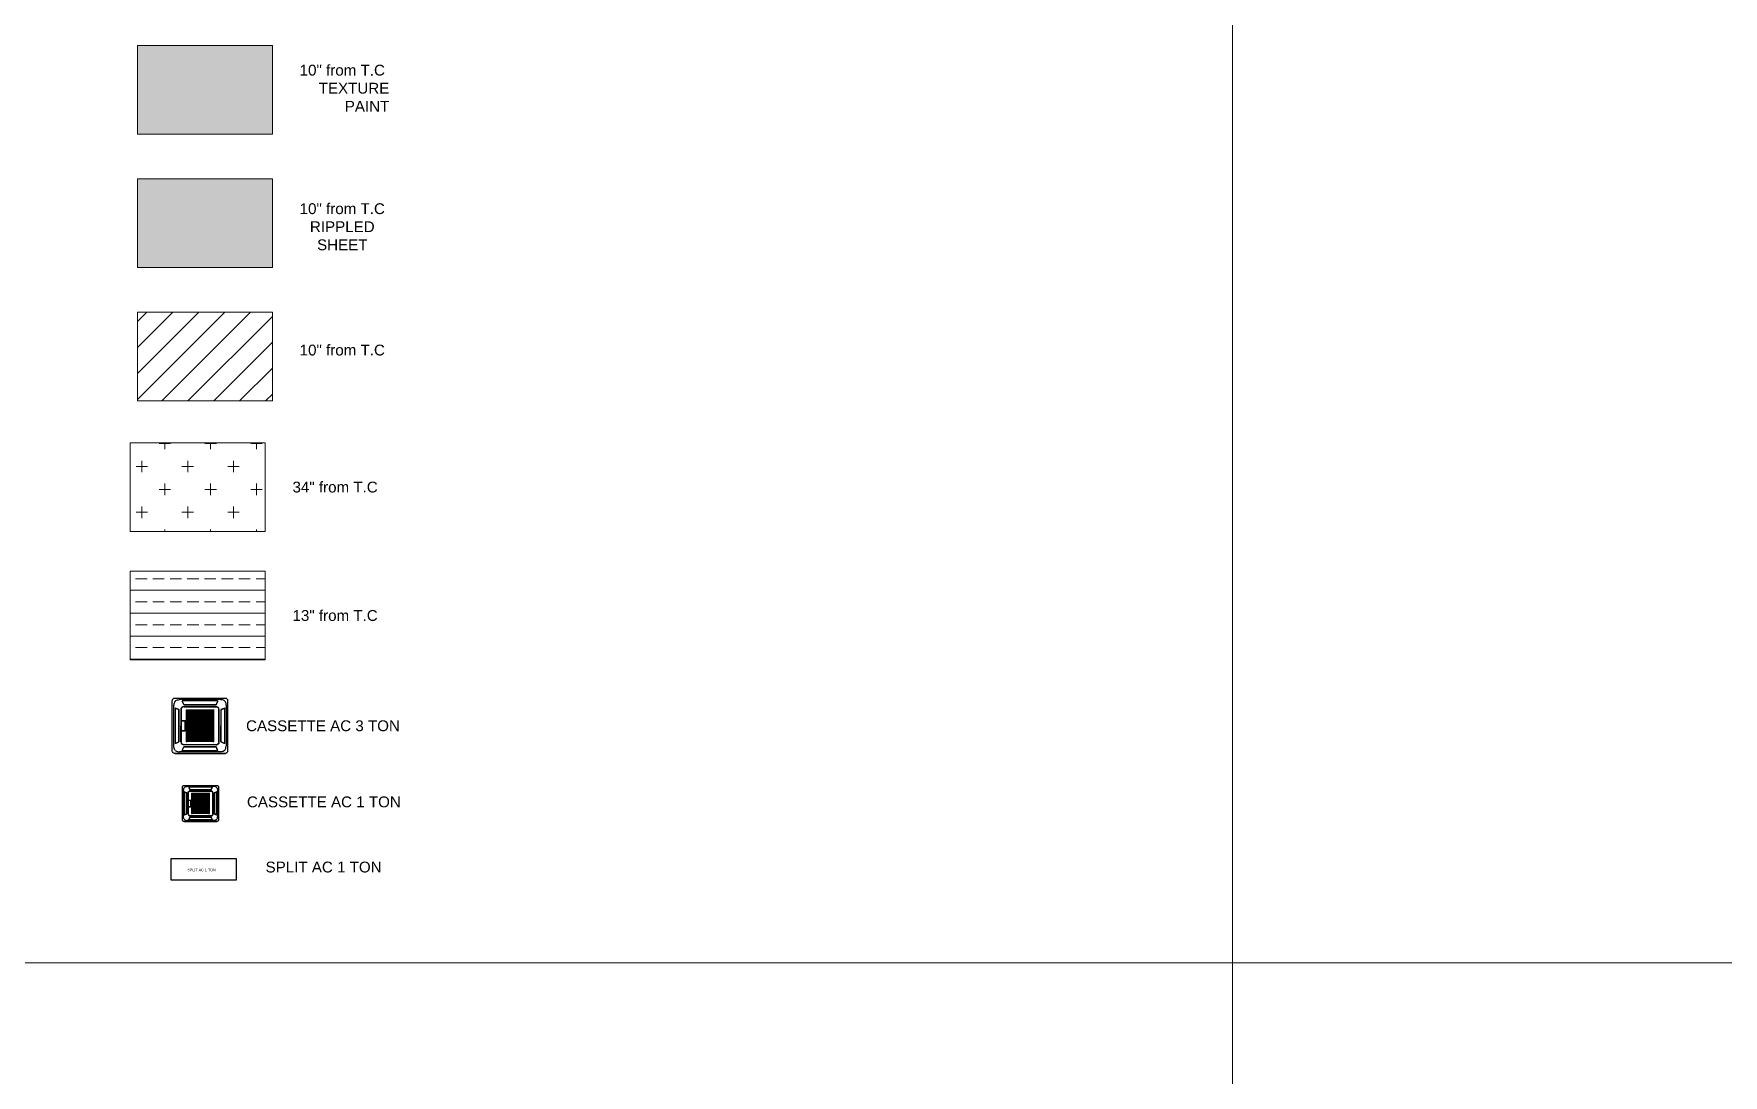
# Model space of a CAD drawing. Header units: millimetres. Extents: x 1464389 to 1998638, y -29162 to 256806.
# Drawn here: x 1734424 to 1757817, y 190728 to 205150 of the extents above; entities that cross this region are included whole.
import ezdxf

# ---------------------------------------------------------------- set-up
doc = ezdxf.new("R2010")
doc.units = ezdxf.units.MM
doc.header["$LTSCALE"] = 15
doc.layers.get('0').update_dxf_attribs({"lineweight": 5})
doc.layers.add('Hatch', color=252, linetype='Continuous', lineweight=15)
doc.layers.add('S-pchat-9', color=9, linetype='Continuous')
doc.layers.add('Text', color=250, linetype='Continuous')
doc.styles.add('ARIAL', font='arial.ttf')

# ---------------------------------------------------------------- blocks, each defined once
blk = doc.blocks.new('cassette acplan')
at = {"layer": 'S-pchat-9', "ltscale": 0.25}
for p, q in [((-306, -1090), (-305, -1082)), ((-306, -1782), (-306, -1090)), ((-305, -1082), (-303, -1074)), ((-303, -1074), (-300, -1068)), ((-300, -1068), (-296, -1063)), ((-296, -1063), (-291, -1059)), ((-291, -1059), (-285, -1056)), ((-285, -1056), (-277, -1054)), ((-283, -1137), (-284, -1152)), ((-284, -1720), (-284, -1152)), ((-281, -1124), (-283, -1137)), ((-277, -1113), (-281, -1124)), ((-277, -1054), (-268, -1053)), ((-271, -1103), (-277, -1113)), ((-264, -1094), (-271, -1103)), ((-268, -1053), (423, -1054)), ((-264, -1094), (-256, -1087)), ((-256, -1087), (-246, -1082)), ((-246, -1082), (-235, -1078)), ((-235, -1078), (-222, -1076)), ((-222, -1076), (-207, -1075)), ((362, -1076), (-207, -1075)), ((-169, -1091), (-168, -1094)), ((-168, -1095), (-169, -1094)), ((-169, -1094), (-169, -1094)), ((-168, -1094), (-169, -1094)), ((-166, -1093), (-168, -1093)), ((-168, -1093), (-168, -1093)), ((-168, -1093), (-168, -1094)), ((-163, -1106), (-168, -1095)), ((321, -1093), (-166, -1093)), ((-163, -1106), (-147, -1144)), ((-146, -1142), (-163, -1106)), ((-147, -1144), (-147, -1144)), ((-147, -1144), (-146, -1145)), ((-147, -1144), (-147, -1144)), ((-145, -1143), (-146, -1142)), ((-146, -1145), (-145, -1145)), ((-146, -1145), (-145, -1145)), ((-144, -1144), (-145, -1143)), ((-145, -1145), (-144, -1145)), ((-143, -1145), (-144, -1144)), ((-144, -1145), (299, -1146)), ((-142, -1145), (-143, -1145)), ((296, -1145), (-142, -1145)), ((298, -1145), (296, -1145)), ((299, -1145), (298, -1145)), ((300, -1144), (299, -1145)), ((299, -1146), (300, -1146)), ((318, -1106), (300, -1143)), ((300, -1143), (300, -1144)), ((300, -1146), (300, -1145)), ((300, -1145), (301, -1145)), ((300, -1146), (300, -1146)), ((301, -1144), (318, -1106)), ((301, -1145), (301, -1144)), ((301, -1144), (301, -1145)), ((323, -1096), (318, -1106)), ((322, -1093), (321, -1093)), ((323, -1094), (322, -1093)), ((323, -1094), (324, -1092)), ((323, -1094), (323, -1095)), ((323, -1094), (323, -1094)), ((323, -1094), (323, -1094)), ((323, -1095), (323, -1096)), ((376, -1077), (362, -1076)), ((389, -1079), (376, -1077)), ((401, -1083), (389, -1079)), ((411, -1088), (401, -1083)), ((419, -1095), (411, -1088)), ((419, -1095), (426, -1103)), ((423, -1054), (432, -1054)), ((426, -1103), (431, -1113)), ((431, -1113), (435, -1125)), ((432, -1054), (439, -1056)), ((435, -1125), (437, -1138)), ((437, -1138), (438, -1152)), ((438, -1152), (438, -1721)), ((439, -1056), (446, -1059)), ((446, -1059), (451, -1063)), ((451, -1063), (455, -1068)), ((455, -1068), (458, -1075)), ((458, -1075), (459, -1082)), ((459, -1082), (460, -1091)), ((460, -1091), (459, -1782)), ((-265, -1190), (-268, -1189)), ((-266, -1192), (-267, -1680)), ((-266, -1190), (-266, -1191)), ((-265, -1190), (-266, -1190)), ((-266, -1191), (-266, -1192)), ((-265, -1190), (-265, -1190)), ((-265, -1190), (-264, -1191)), ((-265, -1190), (-265, -1190)), ((-264, -1191), (-253, -1196)), ((-215, -1212), (-253, -1196)), ((-253, -1196), (-217, -1213)), ((-217, -1213), (-216, -1214)), ((-216, -1214), (-215, -1215)), ((-215, -1212), (-215, -1212)), ((-214, -1213), (-215, -1212)), ((-215, -1212), (-215, -1212)), ((-215, -1215), (-214, -1216)), ((-214, -1217), (-215, -1655)), ((-214, -1214), (-214, -1213)), ((-214, -1214), (-214, -1213)), ((-214, -1215), (-214, -1214)), ((-214, -1658), (-214, -1215)), ((-214, -1216), (-214, -1217)), ((-186, -1661), (-185, -1211)), ((-185, -1204), (-184, -1198)), ((-185, -1211), (-185, -1204)), ((-184, -1198), (-182, -1192)), ((-183, -1206), (-184, -1213)), ((-184, -1213), (-184, -1366)), ((-184, -1366), (-184, -1369)), ((-184, -1366), (-126, -1366)), ((-184, -1369), (-184, -1504)), ((-184, -1369), (-128, -1369)), ((-182, -1199), (-183, -1206)), ((-182, -1192), (-179, -1187)), ((-180, -1194), (-182, -1199)), ((-177, -1189), (-180, -1194)), ((-179, -1187), (-176, -1183)), ((-174, -1185), (-177, -1189)), ((-172, -1180), (-176, -1183)), ((-170, -1182), (-174, -1185)), ((-167, -1177), (-172, -1180)), ((-165, -1179), (-170, -1182)), ((-161, -1175), (-167, -1177)), ((-159, -1177), (-165, -1179)), ((-155, -1174), (-161, -1175)), ((-153, -1176), (-159, -1177)), ((-148, -1174), (-155, -1174)), ((-146, -1176), (-153, -1176)), ((-148, -1174), (302, -1174)), ((300, -1176), (-146, -1176)), ((-126, -1371), (-128, -1369)), ((-126, -1366), (-123, -1369)), ((-126, -1501), (-126, -1371)), ((-123, -1369), (-123, -1504)), ((-110, -1210), (-110, -1219)), ((-110, -1219), (-103, -1219)), ((-110, -1343), (-110, -1219)), ((-103, -1343), (-110, -1343)), ((-110, -1352), (-110, -1343)), ((-110, -1352), (-103, -1352)), ((-110, -1521), (-110, -1352)), ((-103, -1219), (-103, -1213)), ((-103, -1219), (-103, -1343)), ((-103, -1343), (-103, -1352)), ((-103, -1352), (-103, -1521)), ((-99, -1219), (-99, -1213)), ((-99, -1219), (-93, -1219)), ((-99, -1343), (-99, -1219)), ((-93, -1343), (-99, -1343)), ((-99, -1352), (-99, -1343)), ((-99, -1352), (-93, -1352)), ((-99, -1521), (-99, -1352)), ((-93, -1219), (-93, -1213)), ((-93, -1219), (-93, -1343)), ((-93, -1343), (-93, -1352)), ((-93, -1352), (-93, -1521)), ((-89, -1219), (-89, -1213)), ((-89, -1219), (-83, -1219)), ((-89, -1343), (-89, -1219)), ((-83, -1343), (-89, -1343)), ((-89, -1352), (-89, -1343)), ((-89, -1352), (-83, -1352)), ((-89, -1521), (-89, -1352)), ((-83, -1219), (-83, -1213)), ((-83, -1219), (-83, -1343)), ((-83, -1343), (-83, -1352)), ((-83, -1352), (-83, -1521)), ((-79, -1343), (-78, -1219)), ((-73, -1343), (-79, -1343)), ((-79, -1352), (-79, -1343)), ((-79, -1352), (-73, -1352)), ((-79, -1521), (-79, -1352)), ((-78, -1219), (-78, -1213)), ((-78, -1219), (-72, -1219)), ((-72, -1219), (-73, -1343)), ((-73, -1343), (-73, -1352)), ((-73, -1352), (-73, -1521)), ((-72, -1219), (-72, -1213)), ((-69, -1521), (-68, -1352)), ((-68, -1219), (-68, -1213)), ((-68, -1219), (-62, -1219)), ((-68, -1343), (-68, -1219)), ((-62, -1343), (-68, -1343)), ((-68, -1352), (-68, -1343)), ((-68, -1352), (-62, -1352)), ((-62, -1219), (-62, -1213)), ((-62, -1219), (-62, -1343)), ((-62, -1343), (-62, -1352)), ((-62, -1352), (-62, -1521)), ((-58, -1219), (-58, -1213)), ((-58, -1219), (-52, -1219)), ((-58, -1343), (-58, -1219)), ((-52, -1343), (-58, -1343)), ((-58, -1352), (-58, -1343)), ((-58, -1352), (-52, -1352)), ((-58, -1521), (-58, -1352)), ((-52, -1219), (-52, -1213)), ((-52, -1219), (-52, -1343)), ((-52, -1343), (-52, -1352)), ((-52, -1352), (-52, -1521)), ((-48, -1219), (-48, -1213)), ((-48, -1219), (-42, -1219)), ((-48, -1343), (-48, -1219)), ((-42, -1343), (-48, -1343)), ((-48, -1352), (-48, -1343)), ((-48, -1352), (-42, -1352)), ((-48, -1521), (-48, -1352)), ((-42, -1219), (-42, -1213)), ((-42, -1219), (-42, -1343)), ((-42, -1343), (-42, -1352)), ((-42, -1352), (-42, -1521)), ((-38, -1219), (-38, -1213)), ((-38, -1219), (-32, -1219)), ((-38, -1343), (-38, -1219)), ((-32, -1343), (-38, -1343)), ((-38, -1352), (-38, -1343)), ((-38, -1352), (-32, -1352)), ((-38, -1521), (-38, -1352)), ((-32, -1219), (-32, -1213)), ((-32, -1219), (-32, -1343)), ((-32, -1343), (-32, -1352)), ((-32, -1352), (-32, -1521)), ((-28, -1219), (-28, -1213)), ((-28, -1219), (-22, -1219)), ((-28, -1343), (-28, -1219)), ((-22, -1343), (-28, -1343)), ((-28, -1352), (-28, -1343)), ((-28, -1352), (-22, -1352)), ((-28, -1521), (-28, -1352)), ((-22, -1219), (-22, -1213)), ((-22, -1219), (-22, -1343)), ((-22, -1343), (-22, -1352)), ((-22, -1352), (-22, -1521)), ((-18, -1343), (-17, -1219)), ((-11, -1343), (-18, -1343)), ((-18, -1352), (-18, -1343)), ((-18, -1352), (-11, -1352)), ((-18, -1521), (-18, -1352)), ((-17, -1219), (-17, -1213)), ((-17, -1219), (-11, -1219)), ((-11, -1352), (-12, -1521)), ((-11, -1219), (-11, -1213)), ((-11, -1219), (-11, -1343)), ((-11, -1343), (-11, -1352)), ((-7, -1219), (-7, -1213)), ((-7, -1219), (-1, -1219)), ((-7, -1343), (-7, -1219)), ((-1, -1343), (-7, -1343)), ((-7, -1352), (-7, -1343)), ((-7, -1352), (-1, -1352)), ((-7, -1521), (-7, -1352)), ((-1, -1219), (-1, -1213)), ((-1, -1219), (-1, -1343)), ((-1, -1343), (-1, -1352)), ((-1, -1352), (-1, -1521)), ((3, -1219), (3, -1213)), ((3, -1219), (9, -1219)), ((3, -1343), (3, -1219)), ((9, -1343), (3, -1343)), ((3, -1352), (3, -1343)), ((3, -1352), (9, -1352)), ((3, -1521), (3, -1352)), ((9, -1219), (9, -1213)), ((9, -1219), (9, -1343)), ((9, -1343), (9, -1352)), ((9, -1352), (9, -1521)), ((13, -1219), (13, -1213)), ((13, -1219), (19, -1219)), ((13, -1343), (13, -1219)), ((19, -1343), (13, -1343)), ((13, -1352), (13, -1343)), ((13, -1352), (19, -1352)), ((13, -1521), (13, -1352)), ((19, -1219), (19, -1213)), ((19, -1219), (19, -1343)), ((19, -1343), (19, -1352)), ((19, -1352), (19, -1521)), ((23, -1219), (23, -1213)), ((23, -1219), (29, -1219)), ((23, -1343), (23, -1219)), ((29, -1343), (23, -1343)), ((23, -1352), (23, -1343)), ((23, -1352), (29, -1352)), ((23, -1521), (23, -1352)), ((29, -1219), (29, -1213)), ((29, -1219), (29, -1343)), ((29, -1343), (29, -1352)), ((29, -1352), (29, -1521)), ((33, -1219), (33, -1213)), ((33, -1219), (39, -1219)), ((33, -1343), (33, -1219)), ((39, -1343), (33, -1343)), ((33, -1352), (33, -1343)), ((33, -1352), (39, -1352)), ((33, -1521), (33, -1352)), ((39, -1219), (39, -1213)), ((39, -1219), (39, -1343)), ((39, -1343), (39, -1352)), ((39, -1352), (39, -1521)), ((43, -1521), (44, -1352)), ((44, -1219), (44, -1213)), ((44, -1219), (50, -1219)), ((44, -1343), (44, -1219)), ((50, -1343), (44, -1343)), ((44, -1352), (44, -1343)), ((44, -1352), (50, -1352)), ((50, -1352), (49, -1521)), ((50, -1219), (50, -1213)), ((50, -1219), (50, -1343)), ((50, -1343), (50, -1352)), ((54, -1219), (54, -1213)), ((54, -1219), (60, -1219)), ((54, -1343), (54, -1219)), ((60, -1343), (54, -1343)), ((54, -1352), (54, -1343)), ((54, -1352), (60, -1352)), ((54, -1521), (54, -1352)), ((60, -1219), (60, -1213)), ((60, -1219), (60, -1343)), ((60, -1343), (60, -1352)), ((60, -1352), (60, -1521)), ((64, -1219), (64, -1213)), ((64, -1219), (70, -1219)), ((64, -1343), (64, -1219)), ((70, -1343), (64, -1343)), ((64, -1352), (64, -1343)), ((64, -1352), (70, -1352)), ((64, -1521), (64, -1352)), ((70, -1219), (70, -1213)), ((70, -1219), (70, -1343)), ((70, -1343), (70, -1352)), ((70, -1352), (70, -1521)), ((74, -1219), (74, -1213)), ((74, -1219), (80, -1219)), ((74, -1343), (74, -1219)), ((80, -1343), (74, -1343)), ((74, -1352), (74, -1343)), ((74, -1352), (80, -1352)), ((74, -1521), (74, -1352)), ((80, -1219), (80, -1213)), ((80, -1219), (80, -1343)), ((80, -1343), (80, -1352)), ((80, -1352), (80, -1521)), ((84, -1219), (84, -1213)), ((84, -1219), (90, -1219)), ((84, -1343), (84, -1219)), ((90, -1343), (84, -1343)), ((84, -1352), (84, -1343)), ((84, -1352), (90, -1352)), ((84, -1521), (84, -1352)), ((90, -1219), (90, -1213)), ((90, -1219), (90, -1343)), ((90, -1343), (90, -1352)), ((90, -1352), (90, -1521)), ((94, -1343), (95, -1219)), ((100, -1343), (94, -1343)), ((94, -1352), (94, -1343)), ((94, -1352), (100, -1352)), ((94, -1521), (94, -1352)), ((95, -1219), (95, -1213)), ((95, -1219), (101, -1219)), ((101, -1219), (100, -1343)), ((100, -1343), (100, -1352)), ((100, -1352), (100, -1521)), ((101, -1219), (101, -1213)), ((104, -1521), (105, -1352)), ((105, -1219), (105, -1213)), ((105, -1219), (111, -1219)), ((105, -1343), (105, -1219)), ((111, -1343), (105, -1343)), ((105, -1352), (105, -1343)), ((105, -1352), (111, -1352)), ((111, -1352), (110, -1521)), ((111, -1219), (111, -1213)), ((111, -1219), (111, -1343)), ((111, -1343), (111, -1352)), ((115, -1219), (115, -1213)), ((115, -1219), (121, -1219)), ((115, -1343), (115, -1219)), ((121, -1343), (115, -1343)), ((115, -1352), (115, -1343)), ((115, -1352), (121, -1352)), ((115, -1521), (115, -1352)), ((121, -1219), (121, -1213)), ((121, -1219), (121, -1343)), ((121, -1343), (121, -1352)), ((121, -1352), (121, -1521)), ((125, -1219), (125, -1213)), ((125, -1219), (131, -1219)), ((125, -1343), (125, -1219)), ((131, -1343), (125, -1343)), ((125, -1352), (125, -1343)), ((125, -1352), (131, -1352)), ((125, -1521), (125, -1352)), ((131, -1219), (131, -1213)), ((131, -1219), (131, -1343)), ((131, -1343), (131, -1352)), ((131, -1352), (131, -1521)), ((135, -1219), (135, -1213)), ((135, -1219), (141, -1219)), ((135, -1343), (135, -1219)), ((141, -1343), (135, -1343)), ((135, -1352), (135, -1343)), ((135, -1352), (141, -1352)), ((135, -1521), (135, -1352)), ((141, -1219), (141, -1213)), ((141, -1219), (141, -1343)), ((141, -1343), (141, -1352)), ((141, -1352), (141, -1521)), ((145, -1219), (145, -1213)), ((145, -1219), (151, -1219)), ((145, -1343), (145, -1219)), ((151, -1343), (145, -1343)), ((145, -1352), (145, -1343)), ((145, -1352), (151, -1352)), ((145, -1521), (145, -1352)), ((151, -1219), (151, -1213)), ((151, -1219), (151, -1343)), ((151, -1343), (151, -1352)), ((151, -1352), (151, -1521)), ((155, -1343), (156, -1219)), ((161, -1343), (155, -1343)), ((155, -1352), (155, -1343)), ((155, -1352), (161, -1352)), ((155, -1521), (155, -1352)), ((156, -1219), (156, -1213)), ((156, -1219), (162, -1219)), ((162, -1219), (161, -1343)), ((161, -1343), (161, -1352)), ((161, -1352), (161, -1521)), ((162, -1219), (162, -1213)), ((165, -1521), (166, -1352)), ((166, -1219), (166, -1213)), ((166, -1219), (172, -1219)), ((166, -1343), (166, -1219)), ((172, -1343), (166, -1343)), ((166, -1352), (166, -1343)), ((166, -1352), (172, -1352)), ((172, -1352), (171, -1521)), ((172, -1219), (172, -1213)), ((172, -1219), (172, -1343)), ((172, -1343), (172, -1352)), ((176, -1219), (176, -1213)), ((176, -1219), (182, -1219)), ((176, -1343), (176, -1219)), ((182, -1343), (176, -1343)), ((176, -1352), (176, -1343)), ((176, -1352), (182, -1352)), ((176, -1521), (176, -1352)), ((182, -1219), (182, -1213)), ((182, -1219), (182, -1343)), ((182, -1343), (182, -1352)), ((182, -1352), (182, -1521)), ((186, -1219), (186, -1213)), ((186, -1219), (192, -1219)), ((186, -1343), (186, -1219)), ((192, -1343), (186, -1343)), ((186, -1352), (186, -1343)), ((186, -1352), (192, -1352)), ((186, -1521), (186, -1352)), ((192, -1213), (192, -1219)), ((192, -1219), (192, -1343)), ((192, -1343), (192, -1352)), ((192, -1352), (192, -1521)), ((196, -1219), (196, -1213)), ((196, -1219), (202, -1219)), ((196, -1343), (196, -1219)), ((202, -1343), (196, -1343)), ((196, -1352), (196, -1343)), ((196, -1352), (202, -1352)), ((196, -1521), (196, -1352)), ((202, -1213), (202, -1219)), ((202, -1219), (202, -1343)), ((202, -1343), (202, -1352)), ((202, -1352), (202, -1521)), ((206, -1219), (206, -1213)), ((206, -1219), (212, -1219)), ((206, -1343), (206, -1219)), ((212, -1343), (206, -1343)), ((206, -1352), (206, -1343)), ((206, -1352), (212, -1352)), ((206, -1521), (206, -1352)), ((212, -1213), (212, -1219)), ((212, -1219), (212, -1343)), ((212, -1343), (212, -1352)), ((212, -1352), (212, -1521)), ((216, -1343), (217, -1219)), ((223, -1343), (216, -1343)), ((216, -1352), (216, -1343)), ((216, -1352), (223, -1352)), ((216, -1521), (216, -1352)), ((217, -1219), (217, -1213)), ((217, -1219), (223, -1219)), ((223, -1352), (222, -1521)), ((223, -1219), (223, -1213)), ((223, -1219), (223, -1343)), ((223, -1343), (223, -1352)), ((227, -1219), (227, -1213)), ((227, -1219), (233, -1219)), ((227, -1343), (227, -1219)), ((233, -1343), (227, -1343)), ((227, -1352), (227, -1343)), ((227, -1352), (233, -1352)), ((226, -1521), (227, -1352)), ((233, -1219), (233, -1213)), ((233, -1219), (233, -1343)), ((233, -1343), (233, -1352)), ((233, -1352), (233, -1521)), ((237, -1219), (237, -1213)), ((237, -1219), (243, -1219)), ((237, -1343), (237, -1219)), ((243, -1343), (237, -1343)), ((237, -1352), (237, -1343)), ((237, -1352), (243, -1352)), ((237, -1521), (237, -1352)), ((243, -1219), (243, -1213)), ((243, -1219), (243, -1343)), ((243, -1343), (243, -1352)), ((243, -1352), (243, -1521)), ((247, -1219), (247, -1213)), ((247, -1219), (253, -1219)), ((247, -1343), (247, -1219)), ((253, -1343), (247, -1343)), ((247, -1352), (247, -1343)), ((247, -1352), (253, -1352)), ((247, -1521), (247, -1352)), ((253, -1219), (253, -1213)), ((253, -1219), (253, -1343)), ((253, -1343), (253, -1352)), ((253, -1352), (253, -1521)), ((257, -1219), (257, -1213)), ((257, -1219), (264, -1219)), ((257, -1343), (257, -1219)), ((264, -1343), (257, -1343)), ((257, -1352), (257, -1343)), ((257, -1352), (264, -1352)), ((257, -1521), (257, -1352)), ((264, -1210), (264, -1219)), ((264, -1219), (264, -1343)), ((264, -1343), (264, -1352)), ((264, -1352), (264, -1521)), ((308, -1176), (300, -1176)), ((302, -1174), (309, -1174)), ((314, -1177), (308, -1176)), ((309, -1174), (316, -1176)), ((320, -1179), (314, -1177)), ((316, -1176), (321, -1178)), ((324, -1182), (320, -1179)), ((321, -1178), (326, -1180)), ((329, -1185), (324, -1182)), ((326, -1180), (330, -1184)), ((332, -1189), (329, -1185)), ((334, -1188), (330, -1184)), ((335, -1194), (332, -1189)), ((336, -1193), (334, -1188)), ((336, -1200), (335, -1194)), ((338, -1198), (336, -1193)), ((337, -1206), (336, -1200)), ((338, -1213), (337, -1206)), ((337, -1660), (338, -1213)), ((339, -1205), (338, -1198)), ((340, -1212), (339, -1205)), ((340, -1212), (339, -1661)), ((368, -1213), (368, -1214)), ((369, -1213), (368, -1213)), ((368, -1214), (368, -1214)), ((368, -1214), (368, -1215)), ((368, -1215), (368, -1658)), ((368, -1656), (369, -1218)), ((370, -1212), (369, -1213)), ((369, -1213), (369, -1213)), ((369, -1215), (370, -1214)), ((369, -1216), (369, -1215)), ((369, -1218), (369, -1216)), ((408, -1196), (370, -1212)), ((370, -1214), (371, -1214)), ((371, -1214), (408, -1196)), ((408, -1196), (418, -1191)), ((418, -1191), (419, -1191)), ((419, -1191), (419, -1191)), ((420, -1191), (419, -1191)), ((422, -1190), (420, -1191)), ((420, -1192), (420, -1191)), ((420, -1191), (420, -1191)), ((421, -1193), (420, -1192)), ((420, -1680), (421, -1193)), ((-184, -1504), (-184, -1506)), ((-184, -1504), (-128, -1504)), ((-184, -1506), (-184, -1659)), ((-184, -1506), (-126, -1506)), ((-128, -1504), (-126, -1501)), ((-123, -1504), (-126, -1506)), ((-110, -1530), (-110, -1521)), ((-103, -1521), (-110, -1521)), ((-110, -1530), (-103, -1530)), ((-110, -1654), (-110, -1530)), ((-103, -1521), (-103, -1530)), ((-103, -1530), (-103, -1654)), ((-93, -1521), (-99, -1521)), ((-99, -1530), (-99, -1521)), ((-99, -1530), (-93, -1530)), ((-99, -1654), (-99, -1530)), ((-93, -1521), (-93, -1530)), ((-93, -1530), (-93, -1654)), ((-83, -1521), (-89, -1521)), ((-89, -1530), (-89, -1521)), ((-89, -1530), (-83, -1530)), ((-89, -1654), (-89, -1530)), ((-83, -1521), (-83, -1530)), ((-83, -1530), (-83, -1654)), ((-73, -1521), (-79, -1521)), ((-79, -1530), (-79, -1521)), ((-79, -1530), (-73, -1530)), ((-79, -1654), (-79, -1530)), ((-73, -1521), (-73, -1530)), ((-73, -1530), (-73, -1654)), ((-62, -1521), (-69, -1521)), ((-69, -1530), (-69, -1521)), ((-69, -1530), (-62, -1530)), ((-69, -1654), (-69, -1530)), ((-62, -1530), (-63, -1654)), ((-62, -1521), (-62, -1530)), ((-52, -1521), (-58, -1521)), ((-58, -1530), (-58, -1521)), ((-58, -1530), (-52, -1530)), ((-58, -1654), (-58, -1530)), ((-52, -1521), (-52, -1530)), ((-52, -1530), (-52, -1654)), ((-42, -1521), (-48, -1521)), ((-48, -1530), (-48, -1521)), ((-48, -1530), (-42, -1530)), ((-48, -1654), (-48, -1530)), ((-42, -1521), (-42, -1530)), ((-42, -1530), (-42, -1654)), ((-32, -1521), (-38, -1521)), ((-38, -1530), (-38, -1521)), ((-38, -1530), (-32, -1530)), ((-38, -1654), (-38, -1530)), ((-32, -1521), (-32, -1530)), ((-32, -1530), (-32, -1654)), ((-22, -1521), (-28, -1521)), ((-28, -1530), (-28, -1521)), ((-28, -1530), (-22, -1530)), ((-28, -1654), (-28, -1530)), ((-22, -1521), (-22, -1530)), ((-22, -1530), (-22, -1654)), ((-12, -1521), (-18, -1521)), ((-18, -1530), (-18, -1521)), ((-18, -1530), (-12, -1530)), ((-18, -1654), (-18, -1530)), ((-12, -1521), (-12, -1530)), ((-12, -1530), (-12, -1654)), ((-8, -1654), (-7, -1530)), ((-1, -1521), (-7, -1521)), ((-7, -1530), (-7, -1521)), ((-7, -1530), (-1, -1530)), ((-1, -1530), (-2, -1654)), ((-1, -1521), (-1, -1530)), ((9, -1521), (3, -1521)), ((3, -1530), (3, -1521)), ((3, -1530), (9, -1530)), ((3, -1654), (3, -1530)), ((9, -1521), (9, -1530)), ((9, -1530), (9, -1654)), ((19, -1521), (13, -1521)), ((13, -1530), (13, -1521)), ((13, -1530), (19, -1530)), ((13, -1654), (13, -1530)), ((19, -1521), (19, -1530)), ((19, -1530), (19, -1654)), ((29, -1521), (23, -1521)), ((23, -1530), (23, -1521)), ((23, -1530), (29, -1530)), ((23, -1654), (23, -1530)), ((29, -1521), (29, -1530)), ((29, -1530), (29, -1654)), ((39, -1521), (33, -1521)), ((33, -1530), (33, -1521)), ((33, -1530), (39, -1530)), ((33, -1654), (33, -1530)), ((39, -1521), (39, -1530)), ((39, -1530), (39, -1654)), ((49, -1521), (43, -1521)), ((43, -1530), (43, -1521)), ((43, -1530), (49, -1530)), ((43, -1654), (43, -1530)), ((49, -1521), (49, -1530)), ((49, -1530), (49, -1654)), ((53, -1654), (54, -1530)), ((60, -1521), (54, -1521)), ((54, -1530), (54, -1521)), ((54, -1530), (60, -1530)), ((60, -1530), (59, -1654)), ((60, -1521), (60, -1530)), ((70, -1521), (64, -1521)), ((64, -1530), (64, -1521)), ((64, -1530), (70, -1530)), ((64, -1654), (64, -1530)), ((70, -1521), (70, -1530)), ((70, -1530), (70, -1654)), ((80, -1521), (74, -1521)), ((74, -1530), (74, -1521)), ((74, -1530), (80, -1530)), ((74, -1654), (74, -1530)), ((80, -1521), (80, -1530)), ((80, -1530), (80, -1654)), ((90, -1521), (84, -1521)), ((84, -1530), (84, -1521)), ((84, -1530), (90, -1530)), ((84, -1654), (84, -1530)), ((90, -1521), (90, -1530)), ((90, -1530), (90, -1654)), ((100, -1521), (94, -1521)), ((94, -1530), (94, -1521)), ((94, -1530), (100, -1530)), ((94, -1654), (94, -1530)), ((100, -1521), (100, -1530)), ((100, -1530), (100, -1654)), ((110, -1521), (104, -1521)), ((104, -1530), (104, -1521)), ((104, -1530), (110, -1530)), ((104, -1654), (104, -1530)), ((110, -1521), (110, -1530)), ((110, -1530), (110, -1654)), ((114, -1654), (115, -1530)), ((121, -1521), (115, -1521)), ((115, -1530), (115, -1521)), ((115, -1530), (121, -1530)), ((121, -1521), (121, -1530)), ((121, -1530), (121, -1654)), ((131, -1521), (125, -1521)), ((125, -1530), (125, -1521)), ((125, -1530), (131, -1530)), ((125, -1654), (125, -1530)), ((131, -1521), (131, -1530)), ((131, -1530), (131, -1654)), ((141, -1521), (135, -1521)), ((135, -1530), (135, -1521)), ((135, -1530), (141, -1530)), ((135, -1654), (135, -1530)), ((141, -1521), (141, -1530)), ((141, -1530), (141, -1654)), ((151, -1521), (145, -1521)), ((145, -1530), (145, -1521)), ((145, -1530), (151, -1530)), ((145, -1654), (145, -1530)), ((151, -1521), (151, -1530)), ((151, -1530), (151, -1654)), ((161, -1521), (155, -1521)), ((155, -1530), (155, -1521)), ((155, -1530), (161, -1530)), ((155, -1654), (155, -1530)), ((161, -1521), (161, -1530)), ((161, -1530), (161, -1654)), ((171, -1521), (165, -1521)), ((165, -1530), (165, -1521)), ((165, -1530), (171, -1530)), ((165, -1654), (165, -1530)), ((171, -1521), (171, -1530)), ((171, -1530), (171, -1654)), ((182, -1521), (176, -1521)), ((176, -1530), (176, -1521)), ((176, -1530), (182, -1530)), ((176, -1654), (176, -1530)), ((182, -1521), (182, -1530)), ((182, -1530), (182, -1654)), ((192, -1521), (186, -1521)), ((186, -1530), (186, -1521)), ((186, -1530), (192, -1530)), ((186, -1654), (186, -1530)), ((192, -1521), (192, -1530)), ((192, -1530), (192, -1654)), ((202, -1521), (196, -1521)), ((196, -1530), (196, -1521)), ((196, -1530), (202, -1530)), ((196, -1654), (196, -1530)), ((202, -1521), (202, -1530)), ((202, -1530), (202, -1654)), ((212, -1521), (206, -1521)), ((206, -1530), (206, -1521)), ((206, -1530), (212, -1530)), ((206, -1654), (206, -1530)), ((212, -1521), (212, -1530)), ((212, -1530), (212, -1654)), ((222, -1521), (216, -1521)), ((216, -1530), (216, -1521)), ((216, -1530), (222, -1530)), ((216, -1654), (216, -1530)), ((222, -1521), (222, -1530)), ((222, -1530), (222, -1654)), ((226, -1530), (226, -1521)), ((226, -1530), (233, -1530)), ((226, -1654), (226, -1530)), ((233, -1521), (226, -1521)), ((233, -1530), (232, -1654)), ((233, -1521), (233, -1530)), ((243, -1521), (237, -1521)), ((237, -1530), (237, -1521)), ((237, -1530), (243, -1530)), ((237, -1654), (237, -1530)), ((243, -1521), (243, -1530)), ((243, -1530), (243, -1654)), ((253, -1521), (247, -1521)), ((247, -1530), (247, -1521)), ((247, -1530), (253, -1530)), ((247, -1654), (247, -1530)), ((253, -1521), (253, -1530)), ((253, -1530), (253, -1654)), ((264, -1521), (257, -1521)), ((257, -1530), (257, -1521)), ((257, -1530), (264, -1530)), ((257, -1654), (257, -1530)), ((264, -1521), (264, -1530)), ((264, -1530), (264, -1654)), ((-306, -1790), (-306, -1782)), ((-304, -1798), (-306, -1790)), ((-301, -1804), (-304, -1798)), ((-297, -1810), (-301, -1804)), ((-292, -1814), (-297, -1810)), ((-285, -1817), (-292, -1814)), ((-278, -1818), (-285, -1817)), ((-283, -1735), (-284, -1720)), ((-281, -1748), (-283, -1735)), ((-277, -1760), (-281, -1748)), ((-269, -1819), (-278, -1818)), ((-272, -1769), (-277, -1760)), ((-265, -1778), (-272, -1769)), ((422, -1819), (-269, -1819)), ((-269, -1819), (431, -1819)), ((-269, -1819), (422, -1819)), ((-268, -1683), (-266, -1682)), ((-267, -1680), (-266, -1681)), ((-266, -1681), (-266, -1682)), ((-266, -1682), (-266, -1682)), ((-266, -1682), (-265, -1682)), ((-264, -1682), (-265, -1682)), ((-265, -1682), (-265, -1682)), ((-265, -1778), (-257, -1785)), ((-254, -1677), (-264, -1682)), ((-257, -1785), (-247, -1790)), ((-217, -1659), (-254, -1677)), ((-254, -1677), (-216, -1660)), ((-247, -1790), (-235, -1794)), ((-235, -1794), (-222, -1796)), ((-222, -1796), (-208, -1797)), ((-216, -1659), (-217, -1659)), ((-215, -1658), (-216, -1659)), ((-216, -1660), (-215, -1660)), ((-215, -1655), (-215, -1657)), ((-215, -1657), (-215, -1658)), ((-215, -1659), (-214, -1659)), ((-215, -1660), (-215, -1659)), ((-215, -1660), (-215, -1660)), ((-214, -1659), (-214, -1658)), ((-214, -1659), (-214, -1659)), ((361, -1798), (-208, -1797)), ((-186, -1661), (-185, -1668)), ((-185, -1668), (-184, -1675)), ((-184, -1659), (-184, -1667)), ((-184, -1667), (-182, -1673)), ((-184, -1675), (-182, -1680)), ((-182, -1673), (-181, -1679)), ((-182, -1680), (-180, -1685)), ((-181, -1679), (-178, -1683)), ((-180, -1685), (-176, -1689)), ((-178, -1683), (-175, -1688)), ((-172, -1693), (-176, -1689)), ((-175, -1688), (-170, -1691)), ((-167, -1695), (-172, -1693)), ((-170, -1691), (-166, -1694)), ((-169, -1779), (-170, -1781)), ((-169, -1777), (-164, -1767)), ((-169, -1778), (-169, -1777)), ((-169, -1778), (-169, -1778)), ((-169, -1778), (-169, -1779)), ((-169, -1779), (-168, -1779)), ((-169, -1779), (-169, -1779)), ((-168, -1779), (-167, -1780)), ((-162, -1697), (-167, -1695)), ((-167, -1780), (320, -1780)), ((-166, -1694), (-160, -1695)), ((-147, -1729), (-164, -1767)), ((-164, -1767), (-146, -1730)), ((-155, -1698), (-162, -1697)), ((-160, -1695), (-154, -1697)), ((-148, -1699), (-155, -1698)), ((-154, -1697), (-146, -1697)), ((302, -1699), (-148, -1699)), ((-147, -1728), (-147, -1729)), ((-146, -1728), (-147, -1728)), ((-147, -1728), (-147, -1728)), ((-146, -1697), (300, -1697)), ((-146, -1727), (-146, -1728)), ((-145, -1727), (-146, -1727)), ((-146, -1727), (-146, -1727)), ((-146, -1729), (-145, -1728)), ((-146, -1730), (-146, -1729)), ((298, -1727), (-145, -1727)), ((-145, -1728), (-144, -1728)), ((-144, -1728), (-142, -1728)), ((-142, -1728), (296, -1728)), ((-103, -1654), (-110, -1654)), ((-110, -1654), (-110, -1662)), ((-103, -1654), (-103, -1660)), ((-93, -1654), (-99, -1654)), ((-99, -1654), (-99, -1660)), ((-93, -1654), (-93, -1660)), ((-83, -1654), (-89, -1654)), ((-89, -1654), (-89, -1660)), ((-83, -1654), (-83, -1660)), ((-73, -1654), (-79, -1654)), ((-79, -1654), (-79, -1660)), ((-73, -1654), (-73, -1660)), ((-63, -1654), (-69, -1654)), ((-69, -1654), (-69, -1660)), ((-63, -1654), (-63, -1660)), ((-52, -1654), (-58, -1654)), ((-58, -1660), (-58, -1654)), ((-52, -1654), (-52, -1660)), ((-42, -1654), (-48, -1654)), ((-48, -1660), (-48, -1654)), ((-42, -1654), (-42, -1660)), ((-32, -1654), (-38, -1654)), ((-38, -1660), (-38, -1654)), ((-32, -1654), (-32, -1660)), ((-22, -1654), (-28, -1654)), ((-28, -1660), (-28, -1654)), ((-22, -1654), (-22, -1660)), ((-12, -1654), (-18, -1654)), ((-18, -1654), (-18, -1660)), ((-12, -1654), (-12, -1660)), ((-2, -1654), (-8, -1654)), ((-8, -1654), (-8, -1660)), ((-2, -1654), (-2, -1660)), ((9, -1654), (3, -1654)), ((3, -1654), (3, -1660)), ((9, -1654), (9, -1660)), ((19, -1654), (13, -1654)), ((13, -1660), (13, -1654)), ((19, -1654), (19, -1660)), ((29, -1654), (23, -1654)), ((23, -1654), (23, -1660)), ((29, -1654), (29, -1660)), ((39, -1654), (33, -1654)), ((33, -1654), (33, -1660)), ((39, -1654), (39, -1660)), ((49, -1654), (43, -1654)), ((43, -1654), (43, -1660)), ((49, -1654), (49, -1660)), ((59, -1654), (53, -1654)), ((53, -1654), (53, -1660)), ((59, -1654), (59, -1660)), ((70, -1654), (64, -1654)), ((64, -1654), (64, -1660)), ((70, -1654), (70, -1660)), ((80, -1654), (74, -1654)), ((74, -1654), (74, -1660)), ((80, -1654), (80, -1660)), ((90, -1654), (84, -1654)), ((84, -1654), (84, -1660)), ((90, -1654), (90, -1660)), ((100, -1654), (94, -1654)), ((94, -1654), (94, -1660)), ((100, -1654), (100, -1660)), ((110, -1654), (104, -1654)), ((104, -1654), (104, -1660)), ((110, -1654), (110, -1660)), ((121, -1654), (114, -1654)), ((114, -1654), (114, -1660)), ((121, -1654), (121, -1660)), ((131, -1654), (125, -1654)), ((125, -1654), (125, -1660)), ((131, -1654), (131, -1660)), ((141, -1654), (135, -1654)), ((135, -1654), (135, -1660)), ((141, -1654), (141, -1660)), ((151, -1654), (145, -1654)), ((145, -1654), (145, -1660)), ((151, -1654), (151, -1660)), ((161, -1654), (155, -1654)), ((155, -1654), (155, -1660)), ((161, -1654), (161, -1660)), ((171, -1654), (165, -1654)), ((165, -1654), (165, -1660)), ((171, -1654), (171, -1660)), ((182, -1654), (176, -1654)), ((176, -1654), (176, -1660)), ((182, -1654), (182, -1660)), ((192, -1654), (186, -1654)), ((186, -1654), (186, -1660)), ((192, -1654), (192, -1660)), ((202, -1654), (196, -1654)), ((196, -1654), (196, -1660)), ((202, -1654), (202, -1660)), ((212, -1654), (206, -1654)), ((206, -1654), (206, -1660)), ((212, -1654), (212, -1660)), ((222, -1654), (216, -1654)), ((216, -1654), (216, -1660)), ((222, -1654), (222, -1660)), ((232, -1654), (226, -1654)), ((226, -1654), (226, -1660)), ((232, -1654), (232, -1660)), ((243, -1654), (237, -1654)), ((237, -1654), (237, -1660)), ((243, -1654), (243, -1660)), ((253, -1654), (247, -1654)), ((247, -1654), (247, -1660)), ((253, -1654), (253, -1660)), ((264, -1654), (257, -1654)), ((257, -1654), (257, -1660)), ((264, -1663), (264, -1654)), ((296, -1728), (297, -1728)), ((297, -1728), (298, -1729)), ((299, -1728), (298, -1727)), ((298, -1729), (299, -1729)), ((300, -1728), (299, -1728)), ((299, -1728), (299, -1728)), ((299, -1729), (300, -1730)), ((300, -1697), (307, -1697)), ((301, -1729), (300, -1728)), ((300, -1730), (317, -1767)), ((317, -1767), (301, -1729)), ((301, -1729), (301, -1729)), ((301, -1729), (301, -1729)), ((302, -1699), (309, -1699)), ((307, -1697), (313, -1696)), ((309, -1699), (315, -1698)), ((313, -1696), (319, -1694)), ((315, -1698), (321, -1696)), ((317, -1767), (322, -1778)), ((319, -1694), (324, -1691)), ((320, -1780), (322, -1780)), ((321, -1696), (326, -1693)), ((322, -1778), (323, -1779)), ((322, -1780), (322, -1779)), ((323, -1782), (322, -1779)), ((322, -1779), (322, -1779)), ((322, -1779), (323, -1779)), ((323, -1779), (323, -1779)), ((324, -1691), (328, -1688)), ((326, -1693), (330, -1690)), ((328, -1688), (331, -1684)), ((333, -1686), (330, -1690)), ((331, -1684), (334, -1679)), ((336, -1681), (333, -1686)), ((334, -1679), (336, -1673)), ((336, -1673), (337, -1667)), ((338, -1675), (336, -1681)), ((337, -1667), (337, -1660)), ((339, -1669), (338, -1675)), ((339, -1661), (339, -1669)), ((376, -1797), (361, -1798)), ((368, -1657), (368, -1656)), ((369, -1658), (368, -1657)), ((368, -1658), (368, -1659)), ((368, -1659), (368, -1660)), ((368, -1659), (368, -1659)), ((368, -1660), (369, -1661)), ((370, -1659), (369, -1658)), ((369, -1661), (407, -1677)), ((369, -1661), (369, -1661)), ((369, -1661), (369, -1661)), ((371, -1660), (370, -1659)), ((407, -1677), (371, -1660)), ((389, -1795), (376, -1797)), ((400, -1791), (389, -1795)), ((410, -1785), (400, -1791)), ((418, -1682), (407, -1677)), ((418, -1778), (410, -1785)), ((419, -1683), (418, -1682)), ((418, -1778), (425, -1770)), ((419, -1682), (422, -1683)), ((419, -1683), (419, -1682)), ((419, -1682), (420, -1682)), ((419, -1683), (419, -1683)), ((420, -1682), (420, -1680)), ((420, -1682), (420, -1682)), ((431, -1819), (422, -1819)), ((425, -1770), (431, -1760)), ((431, -1760), (435, -1749)), ((439, -1817), (431, -1819)), ((435, -1749), (437, -1736)), ((437, -1736), (438, -1721)), ((445, -1814), (439, -1817)), ((450, -1810), (445, -1814)), ((454, -1805), (450, -1810)), ((457, -1799), (454, -1805)), ((459, -1791), (457, -1799)), ((459, -1782), (459, -1791))]:
    blk.add_line(p, q, dxfattribs=at)
blk = doc.blocks.new('AC')
at = {"layer": 'S-pchat-9', "ltscale": 0.25}
blk.add_lwpolyline([(1396520, -98989), (1397420, -98989), (1397420, -99289), (1396520, -99289)], close=True, dxfattribs=at)
at = {"layer": 'S-pchat-9', "ltscale": 0.25, "insert": (1397138, -99129), "char_height": 36.48, "width": 2655.2, "attachment_point": 3, "style": 'ARIAL'}
blk.add_mtext('SPLIT AC 1 TON', dxfattribs=at)

msp = doc.modelspace()

# ---------------------------------------------------------------- hatches: boundary and pattern name
at = {"layer": 'Hatch'}
h = msp.add_hatch(color=256, dxfattribs=at)
h.dxf.hatch_style = 1
h.paths.add_polyline_path([(1737727.2, 204986.7), (1735859.5, 204986.7), (1735859.5, 203757.2), (1737727.2, 203757.2)])
at = {"layer": 'Hatch', "true_color": 0xfecc66}
h = msp.add_hatch(color=31, dxfattribs=at)
h.dxf.hatch_style = 1
h.paths.add_polyline_path([(1737727.2, 203140.4), (1735859.5, 203140.4), (1735859.5, 201911), (1737727.2, 201911)])
at = {"layer": 'Hatch'}
h = msp.add_hatch(dxfattribs=at)
h.set_pattern_fill('ANSI31', color=256, scale=80)
h.set_pattern_definition([(45, (703746.97, 454665.6), (-179.60512, 179.60512), [])])
h.paths.add_polyline_path([(1737727.2, 201294.2), (1735859.5, 201294.2), (1735859.5, 200064.7), (1737727.2, 200064.7)])
h = msp.add_hatch(dxfattribs=at)
h.set_pattern_fill('CROSS', color=256, scale=50)
h.set_pattern_definition([(0, (703647.7, 454745.12), (317.5, 317.5), [158.75, -476.25]), (90, (703727.07, 454665.75), (-317.5, 317.5), [158.75, -476.25])])
h.paths.add_polyline_path([(1737627.9, 199485.6), (1735760.2, 199485.6), (1735760.2, 198256.1), (1737627.9, 198256.1)])
h = msp.add_hatch(dxfattribs=at)
h.set_pattern_fill('BRASS', color=256, scale=50)
h.set_pattern_definition([(0, (785238.52, 454299.72), (0, 317.5), []), (0, (785238.52, 454458.47), (0, 317.5), [158.75, -79.375])])
h.paths.add_polyline_path([(1737627.9, 197707.4), (1735760.2, 197707.4), (1735760.2, 196477.9), (1737627.9, 196477.9)])

# ---------------------------------------------------------------- linework, layer by layer
for p, q in [((1751021.6, 233580.1), (1751021.6, 132187)), ((1687036, 192285.6), (1833222.5, 192285.6))]:
    msp.add_line(p, q)
at = {"ltscale": 0.25}
for points in [[(1698426.2, 192285.6), (1751021.6, 192285.6), (1751021.6, 225109.5), (1698426.2, 225109.5)], [(1751021.6, 192285.6), (1796989.8, 192285.6), (1796989.8, 225109.5), (1751021.6, 225109.5)]]:
    msp.add_lwpolyline(points, close=True, dxfattribs=at)
for points in [[(1735859.5, 204986.7), (1737727.2, 204986.7), (1737727.2, 203757.2), (1735859.5, 203757.2)], [(1735859.5, 203140.4), (1737727.2, 203140.4), (1737727.2, 201911), (1735859.5, 201911)], [(1735859.5, 201294.2), (1737727.2, 201294.2), (1737727.2, 200064.7), (1735859.5, 200064.7)], [(1735760.2, 199485.6), (1737627.9, 199485.6), (1737627.9, 198256.1), (1735760.2, 198256.1)], [(1735760.2, 197707.4), (1737627.9, 197707.4), (1737627.9, 196477.9), (1735760.2, 196477.9)]]:
    msp.add_lwpolyline(points, close=True)
at = {"layer": 'S-pchat-9', "ltscale": 0.25}
msp.add_line((1736507, 194242.1), (1736957, 194242.1), dxfattribs=at)

# ---------------------------------------------------------------- block references
msp.add_blockref('cassette acplan', (1736647.6, 197003.7))
at = {"xscale": 0.6509515656566992, "yscale": 0.6509515656566992, "zscale": 0.6509515656566992, "rotation": 0.047496567094561}
msp.add_blockref('cassette acplan', (1736681.1, 195426.3), dxfattribs=at)
at = {"layer": 'S-pchat-9'}
msp.add_blockref('AC', (339803.8, 292718.3), dxfattribs=at)

# ---------------------------------------------------------------- texts
at = {"layer": 'Text', "ltscale": 0.25, "char_height": 150, "attachment_point": 3, "style": 'ARIAL'}
for s, width, insert in [('\\pxqc;10" from T.C\\P\\pq*;TEXTURE \\PPAINT', 1302.77, (1739346.6, 204720.7)), ('\\pxqc;10" from T.C\\PRIPPLED SHEET', 1302.77, (1739346.6, 202802.6)), ('\\pxqc;10" from T.C', 1302.77, (1739346.6, 200844.7)), ('\\pxqc;34" from T.C', 1302.77, (1739247.3, 198947.3)), ('\\pxqc;13" from T.C', 1302.77, (1739247.3, 197169.1)), ('\\pxqc;CASSETTE AC 3 TON', 2495.302, (1739675.6, 195641.8)), ('\\pxqc;CASSETTE AC 1 TON', 2495.302, (1739687.8, 194587.9)), ('\\pxqc;SPLIT AC 1 TON', 2495.302, (1739684.1, 193685.2))]:
    msp.add_mtext_dynamic_manual_height_columns(s, width=width, gutter_width=250, heights=[0], dxfattribs=dict(at, insert=insert))

doc.saveas('drawing.dxf')
